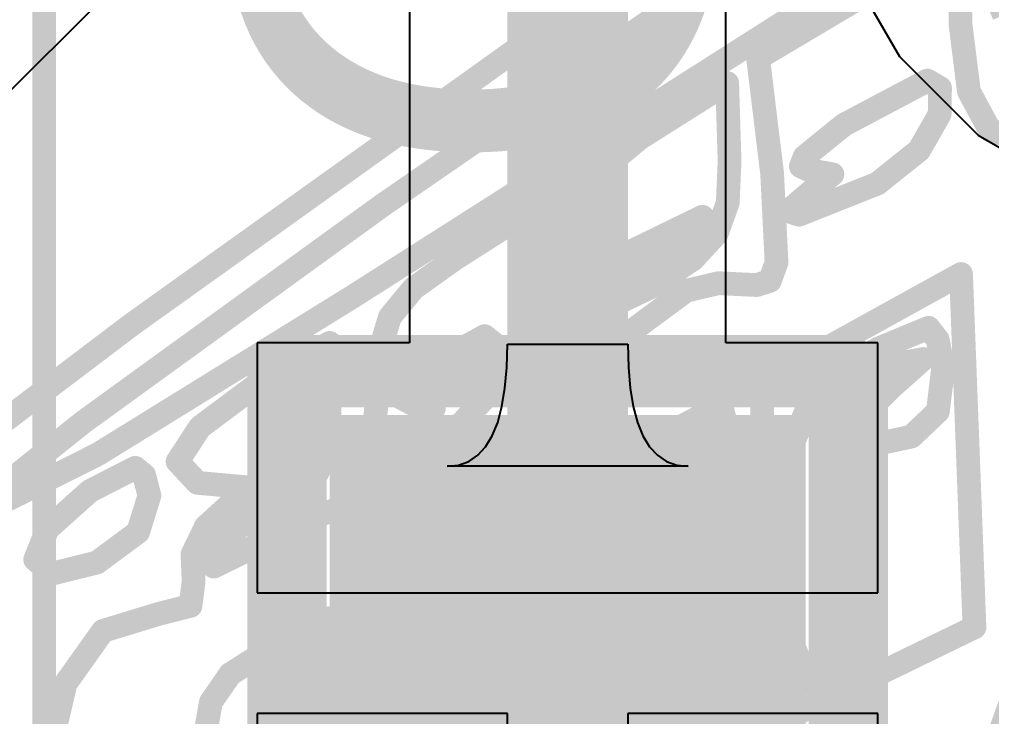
# Model space of a CAD drawing. Header units: inches. Extents: x 1.37 to 4.6, y 1.74 to 5.29.
# Drawn here: x 2.3202 to 2.4009, y 2.8765 to 2.9343 of the extents above; entities that cross this region are included whole.
import ezdxf

# ---------------------------------------------------------------- set-up
doc = ezdxf.new("R2010")
doc.units = ezdxf.units.IN
doc.header["$MEASUREMENT"] = 0
for name, color, linetype in [('BottomLayer', 5, 'Continuous'), ('BottomOverlay', 54, 'Continuous'), ('Mechanical13', 56, 'Continuous'), ('Mechanical15', 56, 'Continuous'), ('TopLayer', 1, 'Continuous'), ('TopOverlay', 2, 'Continuous'), ('TopPaste', 8, 'Continuous'), ('TopSolder', 216, 'Continuous')]:
    doc.layers.add(name, color=color, linetype=linetype)
doc.styles.add('Arial', font='', dxfattribs={"height": 0.2})
doc.styles.get('Arial').set_extended_font_data('Arial')

# ---------------------------------------------------------------- blocks, each defined once
blk = doc.blocks.new('SOP_16_16')
at = {"layer": 'Mechanical15', "const_width": 0.001969}
blk.add_lwpolyline([(0.15, 0.204724), (-0.15, 0.204724)], dxfattribs=at)
blk = doc.blocks.new('CAP_0603_165')
at = {"layer": 'TopLayer'}
for points in [[(-0.047276, 0.018748), (-0.01578, 0.018748), (-0.01578, -0.012748), (-0.047276, -0.012748)], [(0.011779, 0.018748), (0.043276, 0.018748), (0.043276, -0.012748), (0.011779, -0.012748)]]:
    blk.add_hatch(color=1, dxfattribs=at).paths.add_polyline_path(points)
at = {"layer": 'TopPaste'}
for points in [[(-0.047276, 0.018748), (-0.01578, 0.018748), (-0.01578, -0.012748), (-0.047276, -0.012748)], [(0.011779, 0.018748), (0.043276, 0.018748), (0.043276, -0.012748), (0.011779, -0.012748)]]:
    blk.add_hatch(color=8, dxfattribs=at).paths.add_polyline_path(points)
at = {"layer": 'TopSolder'}
for points in [[(-0.051276, 0.022748), (-0.01178, 0.022748), (-0.01178, -0.016748), (-0.051276, -0.016748)], [(0.007779, 0.022748), (0.047276, 0.022748), (0.047276, -0.016748), (0.007779, -0.016748)]]:
    blk.add_hatch(color=216, dxfattribs=at).paths.add_polyline_path(points)
at = {"layer": 'Mechanical13', "const_width": 0.003937}
for points in [[(-0.033496, -0.012748), (-0.033496, 0.018748)], [(0.029496, 0.018748), (-0.033496, 0.018748)], [(0.029496, -0.012748), (0.029496, 0.018748)], [(0.029496, -0.012748), (-0.033496, -0.012748)]]:
    blk.add_lwpolyline(points, dxfattribs=at)
at = {"layer": 'Mechanical13', "const_width": 0.001969}
for points in [[(-0.03448, 0.018748, 1), (-0.032512, 0.018748, 1)], [(-0.03448, 0.018748, 1), (-0.032512, 0.018748, 1)], [(0.028512, 0.018748, 1), (0.03048, 0.018748, 1)], [(0.028512, 0.018748, 1), (0.03048, 0.018748, 1)], [(-0.03448, -0.012748, 1), (-0.032512, -0.012748, 1)], [(-0.03448, -0.012748, 1), (-0.032512, -0.012748, 1)], [(0.028512, -0.012748, 1), (0.03048, -0.012748, 1)], [(0.028512, -0.012748, 1), (0.03048, -0.012748, 1)]]:
    blk.add_lwpolyline(points, format="xyb", close=True, dxfattribs=at)
at = {"layer": 'Mechanical15', "const_width": 0.001969}
for points in [[(-0.05515, -0.022591), (-0.05515, 0.028591)], [(0.05115, 0.028591), (-0.05515, 0.028591)], [(0.05115, -0.022591), (0.05115, 0.028591)], [(-0.002, -0.016685), (-0.002, 0.022685)], [(0.017685, 0.003), (-0.021685, 0.003)], [(0.05115, -0.022591), (-0.05515, -0.022591)]]:
    blk.add_lwpolyline(points, dxfattribs=at)
at = {"layer": 'Mechanical15', "const_width": 0.000984}
for points in [[(-0.055642, 0.028591, 1), (-0.054657, 0.028591, 1)], [(-0.055642, 0.028591, 1), (-0.054657, 0.028591, 1)], [(0.050658, 0.028591, 1), (0.051642, 0.028591, 1)], [(0.050658, 0.028591, 1), (0.051642, 0.028591, 1)], [(-0.002492, 0.022685, 1), (-0.001508, 0.022685, 1)], [(-0.022177, 0.003, 1), (-0.021193, 0.003, 1)], [(0.017193, 0.003, 1), (0.018177, 0.003, 1)], [(-0.002492, -0.016685, 1), (-0.001508, -0.016685, 1)], [(-0.055642, -0.022591, 1), (-0.054657, -0.022591, 1)], [(-0.055642, -0.022591, 1), (-0.054657, -0.022591, 1)], [(0.050658, -0.022591, 1), (0.051642, -0.022591, 1)], [(0.050658, -0.022591, 1), (0.051642, -0.022591, 1)]]:
    blk.add_lwpolyline(points, format="xyb", close=True, dxfattribs=at)
at = {"layer": 'TopOverlay', "const_width": 0.006}
for points in [[(-0.054925, -0.02), (-0.054925, 0.026)], [(-0.048, 0.026), (-0.054925, 0.026)], [(0.051, 0.026), (-0.048, 0.026)], [(0.051, -0.02), (0.051, 0.026)], [(0.051, -0.02), (-0.054925, -0.02)]]:
    blk.add_lwpolyline(points, dxfattribs=at)
at = {"layer": 'TopOverlay', "const_width": 0.003}
for points in [[(-0.056425, 0.026, 1), (-0.053425, 0.026, 1)], [(-0.056425, 0.026, 1), (-0.053425, 0.026, 1)], [(-0.0495, 0.026, 1), (-0.0465, 0.026, 1)], [(-0.0495, 0.026, 1), (-0.0465, 0.026, 1)], [(0.0495, 0.026, 1), (0.0525, 0.026, 1)], [(0.0495, 0.026, 1), (0.0525, 0.026, 1)], [(-0.056425, -0.02, 1), (-0.053425, -0.02, 1)], [(-0.056425, -0.02, 1), (-0.053425, -0.02, 1)], [(0.0495, -0.02, 1), (0.0525, -0.02, 1)], [(0.0495, -0.02, 1), (0.0525, -0.02, 1)]]:
    blk.add_lwpolyline(points, format="xyb", close=True, dxfattribs=at)

msp = doc.modelspace()

# ---------------------------------------------------------------- linework, layer by layer
at = {"layer": 'BottomLayer'}
for p, q in [((2.388644, 2.939246), (2.393252, 2.931265)), ((2.393252, 2.931265), (2.399769, 2.924748)), ((2.399769, 2.924748), (2.40775, 2.92014))]:
    msp.add_line(p, q, dxfattribs=at)
at = {"layer": 'BottomOverlay', "const_width": 0.001969}
for points in [[(2.350391, 2.918952), (2.43059, 2.974245)], [(2.347841, 2.91131), (2.404851, 2.947613)], [(2.398312, 2.933931), (2.398356, 2.941149)], [(2.32957, 2.909039), (2.373827, 2.940707)], [(2.401165, 2.936469), (2.401921, 2.934721)], [(2.381515, 2.931137), (2.389936, 2.936143)], [(2.398312, 2.933931), (2.399006, 2.928378)], [(2.381515, 2.931137), (2.382683, 2.921558)], [(2.371678, 2.924469), (2.378954, 2.929071)], [(2.378954, 2.929071), (2.379153, 2.922581)], [(2.388655, 2.925611), (2.395569, 2.929272)], [(2.395569, 2.929272), (2.396612, 2.928659)], [(2.396581, 2.926477), (2.396612, 2.928659)], [(2.399006, 2.928378), (2.400737, 2.925161)], [(2.394873, 2.923489), (2.396581, 2.926477)], [(2.385386, 2.922961), (2.388655, 2.925611)], [(2.400737, 2.925161), (2.402499, 2.924627)], [(2.366382, 2.92007), (2.371678, 2.924469)], [(2.391416, 2.920724), (2.394873, 2.923489)], [(2.379, 2.919126), (2.379153, 2.922581)], [(2.385066, 2.922151), (2.385386, 2.922961)], [(2.385066, 2.922151), (2.385745, 2.921843)], [(2.385745, 2.921843), (2.387684, 2.921497)], [(2.382683, 2.921558), (2.383048, 2.914175)], [(2.385745, 2.919923), (2.387684, 2.921497)], [(2.384915, 2.91814), (2.391416, 2.920724)], [(2.364402, 2.916013), (2.366382, 2.92007)], [(2.384019, 2.918429), (2.385745, 2.919923)], [(2.325597, 2.900976), (2.350391, 2.918952)], [(2.356357, 2.914478), (2.362863, 2.918619)], [(2.361902, 2.911494), (2.362863, 2.918619)], [(2.378084, 2.916572), (2.379, 2.919126)], [(2.371078, 2.915134), (2.376899, 2.917972)], [(2.376899, 2.917972), (2.377085, 2.917591)], [(2.384019, 2.918429), (2.384915, 2.91814)], [(2.376071, 2.916561), (2.377085, 2.917591)], [(2.371192, 2.913182), (2.376071, 2.916561)], [(2.376098, 2.914423), (2.378084, 2.916572)], [(2.364402, 2.916013), (2.364725, 2.913413)], [(2.367875, 2.912998), (2.371078, 2.915134)], [(2.352942, 2.912034), (2.356357, 2.914478)], [(2.372737, 2.912185), (2.376098, 2.914423)], [(2.382489, 2.912648), (2.383048, 2.914175)], [(2.364725, 2.913413), (2.36582, 2.912416)], [(2.364932, 2.908444), (2.371192, 2.913182)], [(2.36582, 2.912416), (2.367875, 2.912998)], [(2.39011, 2.908665), (2.398356, 2.913221)], [(2.398356, 2.913221), (2.398913, 2.89856)], [(2.364932, 2.908444), (2.372737, 2.912185)], [(2.375546, 2.911832), (2.378228, 2.912459)], [(2.378228, 2.912459), (2.3814, 2.912301)], [(2.3814, 2.912301), (2.382489, 2.912648)], [(2.32677, 2.898278), (2.347841, 2.91131)], [(2.350971, 2.909653), (2.352942, 2.912034)], [(2.361629, 2.906125), (2.361902, 2.911494)], [(2.369402, 2.90728), (2.375546, 2.911832)], [(2.350067, 2.906621), (2.350971, 2.909653)], [(2.315393, 2.898305), (2.32957, 2.909039)], [(2.353844, 2.905308), (2.358829, 2.908065)], [(2.358829, 2.908065), (2.35973, 2.907342)], [(2.381864, 2.904109), (2.39011, 2.908665)], [(2.391494, 2.907033), (2.395649, 2.908754)], [(2.395649, 2.908754), (2.396421, 2.907772)], [(2.339663, 2.903832), (2.345969, 2.907503)], [(2.345969, 2.901645), (2.345969, 2.907503)], [(2.359727, 2.905215), (2.35973, 2.907342)], [(2.365275, 2.904076), (2.369402, 2.90728)], [(2.396421, 2.907772), (2.396866, 2.905396)], [(2.349849, 2.902225), (2.350067, 2.906621)], [(2.386715, 2.904239), (2.391494, 2.907033)], [(2.361629, 2.906125), (2.362718, 2.903672)], [(2.391565, 2.905491), (2.39522, 2.906166)], [(2.392539, 2.903789), (2.39522, 2.906166)], [(2.351595, 2.903111), (2.353844, 2.905308)], [(2.358765, 2.902846), (2.359727, 2.905215)], [(2.386715, 2.904239), (2.391565, 2.905491)], [(2.396436, 2.901819), (2.396866, 2.905396)], [(2.362718, 2.903672), (2.365275, 2.904076)], [(2.381864, 2.889728), (2.381864, 2.904109)], [(2.33521, 2.900505), (2.339663, 2.903832)], [(2.390272, 2.901489), (2.392539, 2.903789)], [(2.351595, 2.903111), (2.352874, 2.902431)], [(2.352874, 2.902431), (2.354621, 2.902061)], [(2.356848, 2.900735), (2.358765, 2.902846)], [(2.38437, 2.899064), (2.385745, 2.90246)], [(2.385745, 2.90246), (2.387119, 2.899064)], [(2.345778, 2.898505), (2.345969, 2.901645)], [(2.349114, 2.895639), (2.349849, 2.902225)], [(2.35276, 2.90052), (2.354621, 2.902061)], [(2.370707, 2.89824), (2.378468, 2.902299)], [(2.378468, 2.902299), (2.379491, 2.89828)], [(2.394235, 2.899726), (2.396436, 2.901819)], [(2.318588, 2.895382), (2.325597, 2.900976)], [(2.389901, 2.899803), (2.390272, 2.901489)], [(2.333357, 2.897658), (2.33521, 2.900505)], [(2.351274, 2.899192), (2.35276, 2.90052)], [(2.354387, 2.89922), (2.356848, 2.900735)], [(2.351274, 2.899192), (2.35179, 2.89864)], [(2.35179, 2.89864), (2.354387, 2.89922)], [(2.389901, 2.899803), (2.391272, 2.899094)], [(2.391272, 2.899094), (2.394235, 2.899726)], [(2.344935, 2.896695), (2.345778, 2.898505)], [(2.370655, 2.895558), (2.37617, 2.898423)], [(2.37617, 2.898423), (2.377178, 2.897731)], [(2.383804, 2.890818), (2.38437, 2.899064)], [(2.387119, 2.899064), (2.387685, 2.890818)], [(2.398913, 2.89856), (2.39947, 2.883899)], [(2.316645, 2.893178), (2.32677, 2.898278)], [(2.333357, 2.897658), (2.335002, 2.895889)], [(2.36714, 2.895772), (2.370707, 2.89824)], [(2.377178, 2.897731), (2.377207, 2.895626)], [(2.379491, 2.89828), (2.379904, 2.888393)], [(2.326081, 2.895209), (2.329839, 2.897136)], [(2.329839, 2.897136), (2.330586, 2.896525)], [(2.330586, 2.896525), (2.331021, 2.894829)], [(2.343033, 2.895816), (2.344935, 2.896695)], [(2.32257, 2.892065), (2.326081, 2.895209)], [(2.335002, 2.895889), (2.339663, 2.895469)], [(2.339663, 2.895469), (2.343033, 2.895816)], [(2.347995, 2.894197), (2.349114, 2.895639)], [(2.36526, 2.893067), (2.36714, 2.895772)], [(2.368474, 2.893605), (2.370655, 2.895558)], [(2.376551, 2.893892), (2.377207, 2.895626)], [(2.330089, 2.891811), (2.331021, 2.894829)], [(2.337608, 2.894), (2.339936, 2.894699)], [(2.339936, 2.894699), (2.340189, 2.893862)], [(2.335698, 2.89225), (2.337608, 2.894)], [(2.338093, 2.89185), (2.340189, 2.893862)], [(2.343013, 2.892577), (2.3462, 2.89357)], [(2.3462, 2.89357), (2.347995, 2.894197)], [(2.367159, 2.891079), (2.368474, 2.893605)], [(2.370853, 2.892995), (2.373703, 2.8941)], [(2.373703, 2.8941), (2.375583, 2.893864)], [(2.375583, 2.893864), (2.376551, 2.893892)], [(2.35761, 2.890818), (2.359645, 2.892845)], [(2.359645, 2.892845), (2.361171, 2.891666)], [(2.364526, 2.888659), (2.36526, 2.893067)], [(2.369011, 2.891496), (2.370853, 2.892995)], [(2.321543, 2.88953), (2.32257, 2.892065)], [(2.334595, 2.889968), (2.335698, 2.89225)], [(2.340476, 2.890952), (2.343013, 2.892577)], [(2.326655, 2.889272), (2.330089, 2.891811)], [(2.336033, 2.88982), (2.338093, 2.89185)], [(2.361171, 2.891666), (2.362129, 2.887407)], [(2.369011, 2.891496), (2.369844, 2.890877)], [(2.336365, 2.88894), (2.340476, 2.890952)], [(2.357011, 2.888655), (2.35761, 2.890818)], [(2.366342, 2.881815), (2.367159, 2.891079)], [(2.369844, 2.890877), (2.370899, 2.890085)], [(2.374673, 2.888539), (2.376043, 2.890818)], [(2.376043, 2.890818), (2.377413, 2.888539)], [(2.383804, 2.890818), (2.38437, 2.882572)], [(2.387119, 2.882572), (2.387685, 2.890818)], [(2.321543, 2.88953), (2.322928, 2.888351)], [(2.334595, 2.889968), (2.334686, 2.887671)], [(2.336033, 2.88982), (2.336365, 2.88894)], [(2.370899, 2.890085), (2.371569, 2.888035)], [(2.381864, 2.875347), (2.381864, 2.889728)], [(2.322928, 2.888351), (2.326655, 2.889272)], [(2.351305, 2.887233), (2.355715, 2.888003)], [(2.355715, 2.888003), (2.357011, 2.888655)], [(2.364402, 2.881082), (2.364526, 2.888659)], [(2.371569, 2.888035), (2.371843, 2.881777)], [(2.374103, 2.883057), (2.374673, 2.888539)], [(2.377413, 2.888539), (2.377983, 2.883057)], [(2.379885, 2.874326), (2.379904, 2.888393)], [(2.334429, 2.885683), (2.334686, 2.887671)], [(2.350225, 2.886346), (2.351305, 2.887233)], [(2.362129, 2.887407), (2.362461, 2.880197)], [(2.349469, 2.883943), (2.350225, 2.886346)], [(2.331735, 2.884997), (2.334429, 2.885683)], [(2.327171, 2.883605), (2.331735, 2.884997)], [(2.340633, 2.881856), (2.345969, 2.884662)], [(2.345969, 2.884662), (2.346535, 2.872566)], [(2.351389, 2.881829), (2.35276, 2.884997)], [(2.35276, 2.884997), (2.35413, 2.882182)], [(2.348879, 2.874326), (2.349469, 2.883943)], [(2.390667, 2.879623), (2.39947, 2.883899)], [(2.32406, 2.879231), (2.327171, 2.883605)], [(2.374103, 2.883057), (2.374673, 2.877576)], [(2.377413, 2.877576), (2.377983, 2.883057)], [(2.38437, 2.882572), (2.385745, 2.879177)], [(2.385745, 2.879177), (2.387119, 2.882572)], [(2.337728, 2.880019), (2.340633, 2.881856)], [(2.35082, 2.874211), (2.351389, 2.881829)], [(2.35413, 2.882182), (2.3547, 2.875411)], [(2.366342, 2.881815), (2.3669, 2.873746)], [(2.370848, 2.875321), (2.371843, 2.881777)], [(2.364402, 2.867824), (2.364402, 2.881082)], [(2.336124, 2.877694), (2.337728, 2.880019)], [(2.362332, 2.873127), (2.362461, 2.880197)], [(2.322281, 2.871581), (2.32406, 2.879231)], [(2.381864, 2.875347), (2.390667, 2.879623)], [(2.33544, 2.873855), (2.336124, 2.877694)], [(2.374673, 2.877576), (2.376043, 2.875296)], [(2.376043, 2.875296), (2.377413, 2.877576)], [(2.401315, 2.874434), (2.402404, 2.877451)]]:
    msp.add_lwpolyline(points, dxfattribs=at)
at = {"layer": 'BottomOverlay', "const_width": 0.000984}
for points in [[(2.39782, 2.933931, 1), (2.398804, 2.933931, 1)], [(2.39782, 2.933931, 1), (2.398804, 2.933931, 1)], [(2.381023, 2.931137, 1), (2.382007, 2.931137, 1)], [(2.381023, 2.931137, 1), (2.382007, 2.931137, 1)], [(2.378461, 2.929071, 1), (2.379446, 2.929071, 1)], [(2.378461, 2.929071, 1), (2.379446, 2.929071, 1)], [(2.395077, 2.929272, 1), (2.396061, 2.929272, 1)], [(2.395077, 2.929272, 1), (2.396061, 2.929272, 1)], [(2.39612, 2.928659, 1), (2.397104, 2.928659, 1)], [(2.39612, 2.928659, 1), (2.397104, 2.928659, 1)], [(2.398514, 2.928378, 1), (2.399498, 2.928378, 1)], [(2.398514, 2.928378, 1), (2.399498, 2.928378, 1)], [(2.396089, 2.926477, 1), (2.397073, 2.926477, 1)], [(2.396089, 2.926477, 1), (2.397073, 2.926477, 1)], [(2.388163, 2.925611, 1), (2.389147, 2.925611, 1)], [(2.388163, 2.925611, 1), (2.389147, 2.925611, 1)], [(2.400245, 2.925161, 1), (2.401229, 2.925161, 1)], [(2.400245, 2.925161, 1), (2.401229, 2.925161, 1)], [(2.371185, 2.924469, 1), (2.37217, 2.924469, 1)], [(2.371185, 2.924469, 1), (2.37217, 2.924469, 1)], [(2.394381, 2.923489, 1), (2.395365, 2.923489, 1)], [(2.394381, 2.923489, 1), (2.395365, 2.923489, 1)], [(2.378661, 2.922581, 1), (2.379646, 2.922581, 1)], [(2.378661, 2.922581, 1), (2.379646, 2.922581, 1)], [(2.384894, 2.922961, 1), (2.385878, 2.922961, 1)], [(2.384894, 2.922961, 1), (2.385878, 2.922961, 1)], [(2.384574, 2.922151, 1), (2.385558, 2.922151, 1)], [(2.384574, 2.922151, 1), (2.385558, 2.922151, 1)], [(2.385252, 2.921843, 1), (2.386237, 2.921843, 1)], [(2.385252, 2.921843, 1), (2.386237, 2.921843, 1)], [(2.382191, 2.921558, 1), (2.383175, 2.921558, 1)], [(2.382191, 2.921558, 1), (2.383175, 2.921558, 1)], [(2.387192, 2.921497, 1), (2.388176, 2.921497, 1)], [(2.387192, 2.921497, 1), (2.388176, 2.921497, 1)], [(2.390924, 2.920724, 1), (2.391908, 2.920724, 1)], [(2.390924, 2.920724, 1), (2.391908, 2.920724, 1)], [(2.36589, 2.92007, 1), (2.366874, 2.92007, 1)], [(2.36589, 2.92007, 1), (2.366874, 2.92007, 1)], [(2.385252, 2.919923, 1), (2.386237, 2.919923, 1)], [(2.385252, 2.919923, 1), (2.386237, 2.919923, 1)], [(2.349899, 2.918952, 1), (2.350883, 2.918952, 1)], [(2.349899, 2.918952, 1), (2.350883, 2.918952, 1)], [(2.362371, 2.918619, 1), (2.363355, 2.918619, 1)], [(2.362371, 2.918619, 1), (2.363355, 2.918619, 1)], [(2.378508, 2.919126, 1), (2.379492, 2.919126, 1)], [(2.378508, 2.919126, 1), (2.379492, 2.919126, 1)], [(2.376407, 2.917972, 1), (2.377391, 2.917972, 1)], [(2.376407, 2.917972, 1), (2.377391, 2.917972, 1)], [(2.383527, 2.918429, 1), (2.384512, 2.918429, 1)], [(2.383527, 2.918429, 1), (2.384512, 2.918429, 1)], [(2.384422, 2.91814, 1), (2.385407, 2.91814, 1)], [(2.384422, 2.91814, 1), (2.385407, 2.91814, 1)], [(2.376593, 2.917591, 1), (2.377577, 2.917591, 1)], [(2.376593, 2.917591, 1), (2.377577, 2.917591, 1)], [(2.375579, 2.916561, 1), (2.376563, 2.916561, 1)], [(2.375579, 2.916561, 1), (2.376563, 2.916561, 1)], [(2.377591, 2.916572, 1), (2.378576, 2.916572, 1)], [(2.377591, 2.916572, 1), (2.378576, 2.916572, 1)], [(2.363909, 2.916013, 1), (2.364894, 2.916013, 1)], [(2.363909, 2.916013, 1), (2.364894, 2.916013, 1)], [(2.370586, 2.915134, 1), (2.37157, 2.915134, 1)], [(2.370586, 2.915134, 1), (2.37157, 2.915134, 1)], [(2.355865, 2.914478, 1), (2.356849, 2.914478, 1)], [(2.355865, 2.914478, 1), (2.356849, 2.914478, 1)], [(2.375606, 2.914423, 1), (2.37659, 2.914423, 1)], [(2.375606, 2.914423, 1), (2.37659, 2.914423, 1)], [(2.382556, 2.914175, 1), (2.38354, 2.914175, 1)], [(2.382556, 2.914175, 1), (2.38354, 2.914175, 1)], [(2.364233, 2.913413, 1), (2.365217, 2.913413, 1)], [(2.364233, 2.913413, 1), (2.365217, 2.913413, 1)], [(2.367383, 2.912998, 1), (2.368368, 2.912998, 1)], [(2.367383, 2.912998, 1), (2.368368, 2.912998, 1)], [(2.3707, 2.913182, 1), (2.371685, 2.913182, 1)], [(2.3707, 2.913182, 1), (2.371685, 2.913182, 1)], [(2.397864, 2.913221, 1), (2.398849, 2.913221, 1)], [(2.397864, 2.913221, 1), (2.398849, 2.913221, 1)], [(2.365328, 2.912416, 1), (2.366312, 2.912416, 1)], [(2.365328, 2.912416, 1), (2.366312, 2.912416, 1)], [(2.372245, 2.912185, 1), (2.373229, 2.912185, 1)], [(2.372245, 2.912185, 1), (2.373229, 2.912185, 1)], [(2.377736, 2.912459, 1), (2.37872, 2.912459, 1)], [(2.377736, 2.912459, 1), (2.37872, 2.912459, 1)], [(2.380908, 2.912301, 1), (2.381892, 2.912301, 1)], [(2.380908, 2.912301, 1), (2.381892, 2.912301, 1)], [(2.381997, 2.912648, 1), (2.382981, 2.912648, 1)], [(2.381997, 2.912648, 1), (2.382981, 2.912648, 1)], [(2.347349, 2.91131, 1), (2.348333, 2.91131, 1)], [(2.347349, 2.91131, 1), (2.348333, 2.91131, 1)], [(2.35245, 2.912034, 1), (2.353434, 2.912034, 1)], [(2.35245, 2.912034, 1), (2.353434, 2.912034, 1)], [(2.36141, 2.911494, 1), (2.362395, 2.911494, 1)], [(2.36141, 2.911494, 1), (2.362395, 2.911494, 1)], [(2.375054, 2.911832, 1), (2.376038, 2.911832, 1)], [(2.375054, 2.911832, 1), (2.376038, 2.911832, 1)], [(2.350479, 2.909653, 1), (2.351463, 2.909653, 1)], [(2.350479, 2.909653, 1), (2.351463, 2.909653, 1)], [(2.329078, 2.909039, 1), (2.330062, 2.909039, 1)], [(2.329078, 2.909039, 1), (2.330062, 2.909039, 1)], [(2.358337, 2.908065, 1), (2.359321, 2.908065, 1)], [(2.358337, 2.908065, 1), (2.359321, 2.908065, 1)], [(2.36444, 2.908444, 1), (2.365424, 2.908444, 1)], [(2.36444, 2.908444, 1), (2.365424, 2.908444, 1)], [(2.389618, 2.908665, 1), (2.390602, 2.908665, 1)], [(2.389618, 2.908665, 1), (2.390602, 2.908665, 1)], [(2.395157, 2.908754, 1), (2.396141, 2.908754, 1)], [(2.395157, 2.908754, 1), (2.396141, 2.908754, 1)], [(2.345477, 2.907503, 1), (2.346461, 2.907503, 1)], [(2.345477, 2.907503, 1), (2.346461, 2.907503, 1)], [(2.359238, 2.907342, 1), (2.360222, 2.907342, 1)], [(2.359238, 2.907342, 1), (2.360222, 2.907342, 1)], [(2.36891, 2.90728, 1), (2.369894, 2.90728, 1)], [(2.36891, 2.90728, 1), (2.369894, 2.90728, 1)], [(2.395929, 2.907772, 1), (2.396913, 2.907772, 1)], [(2.395929, 2.907772, 1), (2.396913, 2.907772, 1)], [(2.349575, 2.906621, 1), (2.350559, 2.906621, 1)], [(2.349575, 2.906621, 1), (2.350559, 2.906621, 1)], [(2.391001, 2.907033, 1), (2.391986, 2.907033, 1)], [(2.391001, 2.907033, 1), (2.391986, 2.907033, 1)], [(2.361137, 2.906125, 1), (2.362121, 2.906125, 1)], [(2.361137, 2.906125, 1), (2.362121, 2.906125, 1)], [(2.394728, 2.906166, 1), (2.395713, 2.906166, 1)], [(2.394728, 2.906166, 1), (2.395713, 2.906166, 1)], [(2.353352, 2.905308, 1), (2.354337, 2.905308, 1)], [(2.353352, 2.905308, 1), (2.354337, 2.905308, 1)], [(2.359235, 2.905215, 1), (2.360219, 2.905215, 1)], [(2.359235, 2.905215, 1), (2.360219, 2.905215, 1)], [(2.391073, 2.905491, 1), (2.392057, 2.905491, 1)], [(2.391073, 2.905491, 1), (2.392057, 2.905491, 1)], [(2.396374, 2.905396, 1), (2.397358, 2.905396, 1)], [(2.396374, 2.905396, 1), (2.397358, 2.905396, 1)], [(2.364783, 2.904076, 1), (2.365767, 2.904076, 1)], [(2.364783, 2.904076, 1), (2.365767, 2.904076, 1)], [(2.381372, 2.904109, 1), (2.382356, 2.904109, 1)], [(2.381372, 2.904109, 1), (2.382356, 2.904109, 1)], [(2.386223, 2.904239, 1), (2.387207, 2.904239, 1)], [(2.386223, 2.904239, 1), (2.387207, 2.904239, 1)], [(2.339171, 2.903832, 1), (2.340155, 2.903832, 1)], [(2.339171, 2.903832, 1), (2.340155, 2.903832, 1)], [(2.362226, 2.903672, 1), (2.36321, 2.903672, 1)], [(2.362226, 2.903672, 1), (2.36321, 2.903672, 1)], [(2.392047, 2.903789, 1), (2.393032, 2.903789, 1)], [(2.392047, 2.903789, 1), (2.393032, 2.903789, 1)], [(2.351103, 2.903111, 1), (2.352087, 2.903111, 1)], [(2.351103, 2.903111, 1), (2.352087, 2.903111, 1)], [(2.352382, 2.902431, 1), (2.353366, 2.902431, 1)], [(2.352382, 2.902431, 1), (2.353366, 2.902431, 1)], [(2.358273, 2.902846, 1), (2.359257, 2.902846, 1)], [(2.358273, 2.902846, 1), (2.359257, 2.902846, 1)], [(2.385252, 2.90246, 1), (2.386237, 2.90246, 1)], [(2.385252, 2.90246, 1), (2.386237, 2.90246, 1)], [(2.345477, 2.901645, 1), (2.346461, 2.901645, 1)], [(2.345477, 2.901645, 1), (2.346461, 2.901645, 1)], [(2.349357, 2.902225, 1), (2.350341, 2.902225, 1)], [(2.349357, 2.902225, 1), (2.350341, 2.902225, 1)], [(2.354129, 2.902061, 1), (2.355114, 2.902061, 1)], [(2.354129, 2.902061, 1), (2.355114, 2.902061, 1)], [(2.377976, 2.902299, 1), (2.378961, 2.902299, 1)], [(2.377976, 2.902299, 1), (2.378961, 2.902299, 1)], [(2.395944, 2.901819, 1), (2.396928, 2.901819, 1)], [(2.395944, 2.901819, 1), (2.396928, 2.901819, 1)], [(2.325105, 2.900976, 1), (2.32609, 2.900976, 1)], [(2.325105, 2.900976, 1), (2.32609, 2.900976, 1)], [(2.38978, 2.901489, 1), (2.390764, 2.901489, 1)], [(2.38978, 2.901489, 1), (2.390764, 2.901489, 1)], [(2.334718, 2.900505, 1), (2.335702, 2.900505, 1)], [(2.334718, 2.900505, 1), (2.335702, 2.900505, 1)], [(2.352268, 2.90052, 1), (2.353252, 2.90052, 1)], [(2.352268, 2.90052, 1), (2.353252, 2.90052, 1)], [(2.356356, 2.900735, 1), (2.357341, 2.900735, 1)], [(2.356356, 2.900735, 1), (2.357341, 2.900735, 1)], [(2.350782, 2.899192, 1), (2.351766, 2.899192, 1)], [(2.350782, 2.899192, 1), (2.351766, 2.899192, 1)], [(2.353895, 2.89922, 1), (2.354879, 2.89922, 1)], [(2.353895, 2.89922, 1), (2.354879, 2.89922, 1)], [(2.389409, 2.899803, 1), (2.390393, 2.899803, 1)], [(2.389409, 2.899803, 1), (2.390393, 2.899803, 1)], [(2.393743, 2.899726, 1), (2.394727, 2.899726, 1)], [(2.393743, 2.899726, 1), (2.394727, 2.899726, 1)], [(2.345286, 2.898505, 1), (2.346271, 2.898505, 1)], [(2.345286, 2.898505, 1), (2.346271, 2.898505, 1)], [(2.351298, 2.89864, 1), (2.352282, 2.89864, 1)], [(2.351298, 2.89864, 1), (2.352282, 2.89864, 1)], [(2.375678, 2.898423, 1), (2.376662, 2.898423, 1)], [(2.375678, 2.898423, 1), (2.376662, 2.898423, 1)], [(2.383878, 2.899064, 1), (2.384862, 2.899064, 1)], [(2.383878, 2.899064, 1), (2.384862, 2.899064, 1)], [(2.386627, 2.899064, 1), (2.387611, 2.899064, 1)], [(2.386627, 2.899064, 1), (2.387611, 2.899064, 1)], [(2.39078, 2.899094, 1), (2.391764, 2.899094, 1)], [(2.39078, 2.899094, 1), (2.391764, 2.899094, 1)], [(2.398421, 2.89856, 1), (2.399405, 2.89856, 1)], [(2.398421, 2.89856, 1), (2.399405, 2.89856, 1)], [(2.326277, 2.898278, 1), (2.327262, 2.898278, 1)], [(2.326277, 2.898278, 1), (2.327262, 2.898278, 1)], [(2.332865, 2.897658, 1), (2.333849, 2.897658, 1)], [(2.332865, 2.897658, 1), (2.333849, 2.897658, 1)], [(2.370215, 2.89824, 1), (2.371199, 2.89824, 1)], [(2.370215, 2.89824, 1), (2.371199, 2.89824, 1)], [(2.376685, 2.897731, 1), (2.37767, 2.897731, 1)], [(2.376685, 2.897731, 1), (2.37767, 2.897731, 1)], [(2.378998, 2.89828, 1), (2.379983, 2.89828, 1)], [(2.378998, 2.89828, 1), (2.379983, 2.89828, 1)], [(2.329347, 2.897136, 1), (2.330332, 2.897136, 1)], [(2.329347, 2.897136, 1), (2.330332, 2.897136, 1)], [(2.330094, 2.896525, 1), (2.331078, 2.896525, 1)], [(2.330094, 2.896525, 1), (2.331078, 2.896525, 1)], [(2.344443, 2.896695, 1), (2.345427, 2.896695, 1)], [(2.344443, 2.896695, 1), (2.345427, 2.896695, 1)], [(2.325589, 2.895209, 1), (2.326573, 2.895209, 1)], [(2.325589, 2.895209, 1), (2.326573, 2.895209, 1)], [(2.334509, 2.895889, 1), (2.335494, 2.895889, 1)], [(2.334509, 2.895889, 1), (2.335494, 2.895889, 1)], [(2.339171, 2.895469, 1), (2.340155, 2.895469, 1)], [(2.339171, 2.895469, 1), (2.340155, 2.895469, 1)], [(2.342541, 2.895816, 1), (2.343525, 2.895816, 1)], [(2.342541, 2.895816, 1), (2.343525, 2.895816, 1)], [(2.348622, 2.895639, 1), (2.349606, 2.895639, 1)], [(2.348622, 2.895639, 1), (2.349606, 2.895639, 1)], [(2.366648, 2.895772, 1), (2.367633, 2.895772, 1)], [(2.366648, 2.895772, 1), (2.367633, 2.895772, 1)], [(2.370163, 2.895558, 1), (2.371147, 2.895558, 1)], [(2.370163, 2.895558, 1), (2.371147, 2.895558, 1)], [(2.376715, 2.895626, 1), (2.377699, 2.895626, 1)], [(2.376715, 2.895626, 1), (2.377699, 2.895626, 1)], [(2.330529, 2.894829, 1), (2.331513, 2.894829, 1)], [(2.330529, 2.894829, 1), (2.331513, 2.894829, 1)], [(2.339444, 2.894699, 1), (2.340429, 2.894699, 1)], [(2.339444, 2.894699, 1), (2.340429, 2.894699, 1)], [(2.337116, 2.894, 1), (2.3381, 2.894, 1)], [(2.337116, 2.894, 1), (2.3381, 2.894, 1)], [(2.339696, 2.893862, 1), (2.340681, 2.893862, 1)], [(2.339696, 2.893862, 1), (2.340681, 2.893862, 1)], [(2.345708, 2.89357, 1), (2.346692, 2.89357, 1)], [(2.345708, 2.89357, 1), (2.346692, 2.89357, 1)], [(2.347503, 2.894197, 1), (2.348488, 2.894197, 1)], [(2.347503, 2.894197, 1), (2.348488, 2.894197, 1)], [(2.367982, 2.893605, 1), (2.368966, 2.893605, 1)], [(2.367982, 2.893605, 1), (2.368966, 2.893605, 1)], [(2.373211, 2.8941, 1), (2.374195, 2.8941, 1)], [(2.373211, 2.8941, 1), (2.374195, 2.8941, 1)], [(2.375091, 2.893864, 1), (2.376075, 2.893864, 1)], [(2.375091, 2.893864, 1), (2.376075, 2.893864, 1)], [(2.376059, 2.893892, 1), (2.377043, 2.893892, 1)], [(2.376059, 2.893892, 1), (2.377043, 2.893892, 1)], [(2.359153, 2.892845, 1), (2.360137, 2.892845, 1)], [(2.359153, 2.892845, 1), (2.360137, 2.892845, 1)], [(2.364768, 2.893067, 1), (2.365752, 2.893067, 1)], [(2.364768, 2.893067, 1), (2.365752, 2.893067, 1)], [(2.370361, 2.892995, 1), (2.371345, 2.892995, 1)], [(2.370361, 2.892995, 1), (2.371345, 2.892995, 1)], [(2.322077, 2.892065, 1), (2.323062, 2.892065, 1)], [(2.322077, 2.892065, 1), (2.323062, 2.892065, 1)], [(2.335206, 2.89225, 1), (2.33619, 2.89225, 1)], [(2.335206, 2.89225, 1), (2.33619, 2.89225, 1)], [(2.342521, 2.892577, 1), (2.343505, 2.892577, 1)], [(2.342521, 2.892577, 1), (2.343505, 2.892577, 1)], [(2.329597, 2.891811, 1), (2.330581, 2.891811, 1)], [(2.329597, 2.891811, 1), (2.330581, 2.891811, 1)], [(2.337601, 2.89185, 1), (2.338585, 2.89185, 1)], [(2.337601, 2.89185, 1), (2.338585, 2.89185, 1)], [(2.360679, 2.891666, 1), (2.361663, 2.891666, 1)], [(2.360679, 2.891666, 1), (2.361663, 2.891666, 1)], [(2.368519, 2.891496, 1), (2.369503, 2.891496, 1)], [(2.368519, 2.891496, 1), (2.369503, 2.891496, 1)], [(2.339984, 2.890952, 1), (2.340968, 2.890952, 1)], [(2.339984, 2.890952, 1), (2.340968, 2.890952, 1)], [(2.357118, 2.890818, 1), (2.358103, 2.890818, 1)], [(2.357118, 2.890818, 1), (2.358103, 2.890818, 1)], [(2.366667, 2.891079, 1), (2.367651, 2.891079, 1)], [(2.366667, 2.891079, 1), (2.367651, 2.891079, 1)], [(2.369352, 2.890877, 1), (2.370336, 2.890877, 1)], [(2.369352, 2.890877, 1), (2.370336, 2.890877, 1)], [(2.375551, 2.890818, 1), (2.376535, 2.890818, 1)], [(2.375551, 2.890818, 1), (2.376535, 2.890818, 1)], [(2.383312, 2.890818, 1), (2.384296, 2.890818, 1)], [(2.383312, 2.890818, 1), (2.384296, 2.890818, 1)], [(2.387193, 2.890818, 1), (2.388177, 2.890818, 1)], [(2.387193, 2.890818, 1), (2.388177, 2.890818, 1)], [(2.321051, 2.88953, 1), (2.322035, 2.88953, 1)], [(2.321051, 2.88953, 1), (2.322035, 2.88953, 1)], [(2.334103, 2.889968, 1), (2.335087, 2.889968, 1)], [(2.334103, 2.889968, 1), (2.335087, 2.889968, 1)], [(2.335541, 2.88982, 1), (2.336525, 2.88982, 1)], [(2.335541, 2.88982, 1), (2.336525, 2.88982, 1)], [(2.370407, 2.890085, 1), (2.371391, 2.890085, 1)], [(2.370407, 2.890085, 1), (2.371391, 2.890085, 1)], [(2.381372, 2.889728, 1), (2.382356, 2.889728, 1)], [(2.381372, 2.889728, 1), (2.382356, 2.889728, 1)], [(2.326163, 2.889272, 1), (2.327147, 2.889272, 1)], [(2.326163, 2.889272, 1), (2.327147, 2.889272, 1)], [(2.335872, 2.88894, 1), (2.336857, 2.88894, 1)], [(2.335872, 2.88894, 1), (2.336857, 2.88894, 1)], [(2.322436, 2.888351, 1), (2.323421, 2.888351, 1)], [(2.322436, 2.888351, 1), (2.323421, 2.888351, 1)], [(2.355223, 2.888003, 1), (2.356207, 2.888003, 1)], [(2.355223, 2.888003, 1), (2.356207, 2.888003, 1)], [(2.356519, 2.888655, 1), (2.357503, 2.888655, 1)], [(2.356519, 2.888655, 1), (2.357503, 2.888655, 1)], [(2.364034, 2.888659, 1), (2.365018, 2.888659, 1)], [(2.364034, 2.888659, 1), (2.365018, 2.888659, 1)], [(2.371077, 2.888035, 1), (2.372061, 2.888035, 1)], [(2.371077, 2.888035, 1), (2.372061, 2.888035, 1)], [(2.374181, 2.888539, 1), (2.375165, 2.888539, 1)], [(2.374181, 2.888539, 1), (2.375165, 2.888539, 1)], [(2.376921, 2.888539, 1), (2.377906, 2.888539, 1)], [(2.376921, 2.888539, 1), (2.377906, 2.888539, 1)], [(2.379412, 2.888393, 1), (2.380396, 2.888393, 1)], [(2.379412, 2.888393, 1), (2.380396, 2.888393, 1)], [(2.334194, 2.887671, 1), (2.335178, 2.887671, 1)], [(2.334194, 2.887671, 1), (2.335178, 2.887671, 1)], [(2.350812, 2.887233, 1), (2.351797, 2.887233, 1)], [(2.350812, 2.887233, 1), (2.351797, 2.887233, 1)], [(2.361637, 2.887407, 1), (2.362621, 2.887407, 1)], [(2.361637, 2.887407, 1), (2.362621, 2.887407, 1)], [(2.349733, 2.886346, 1), (2.350717, 2.886346, 1)], [(2.349733, 2.886346, 1), (2.350717, 2.886346, 1)], [(2.333936, 2.885683, 1), (2.334921, 2.885683, 1)], [(2.333936, 2.885683, 1), (2.334921, 2.885683, 1)], [(2.331243, 2.884997, 1), (2.332227, 2.884997, 1)], [(2.331243, 2.884997, 1), (2.332227, 2.884997, 1)], [(2.345477, 2.884662, 1), (2.346461, 2.884662, 1)], [(2.345477, 2.884662, 1), (2.346461, 2.884662, 1)], [(2.352268, 2.884997, 1), (2.353252, 2.884997, 1)], [(2.352268, 2.884997, 1), (2.353252, 2.884997, 1)], [(2.348977, 2.883943, 1), (2.349961, 2.883943, 1)], [(2.348977, 2.883943, 1), (2.349961, 2.883943, 1)], [(2.398978, 2.883899, 1), (2.399962, 2.883899, 1)], [(2.398978, 2.883899, 1), (2.399962, 2.883899, 1)], [(2.326679, 2.883605, 1), (2.327663, 2.883605, 1)], [(2.326679, 2.883605, 1), (2.327663, 2.883605, 1)], [(2.373611, 2.883057, 1), (2.374595, 2.883057, 1)], [(2.373611, 2.883057, 1), (2.374595, 2.883057, 1)], [(2.377491, 2.883057, 1), (2.378475, 2.883057, 1)], [(2.377491, 2.883057, 1), (2.378475, 2.883057, 1)], [(2.383878, 2.882572, 1), (2.384862, 2.882572, 1)], [(2.383878, 2.882572, 1), (2.384862, 2.882572, 1)], [(2.386627, 2.882572, 1), (2.387611, 2.882572, 1)], [(2.386627, 2.882572, 1), (2.387611, 2.882572, 1)], [(2.340141, 2.881856, 1), (2.341125, 2.881856, 1)], [(2.340141, 2.881856, 1), (2.341125, 2.881856, 1)], [(2.350897, 2.881829, 1), (2.351882, 2.881829, 1)], [(2.350897, 2.881829, 1), (2.351882, 2.881829, 1)], [(2.353638, 2.882182, 1), (2.354622, 2.882182, 1)], [(2.353638, 2.882182, 1), (2.354622, 2.882182, 1)], [(2.36585, 2.881815, 1), (2.366834, 2.881815, 1)], [(2.36585, 2.881815, 1), (2.366834, 2.881815, 1)], [(2.371351, 2.881777, 1), (2.372335, 2.881777, 1)], [(2.371351, 2.881777, 1), (2.372335, 2.881777, 1)], [(2.363909, 2.881082, 1), (2.364894, 2.881082, 1)], [(2.363909, 2.881082, 1), (2.364894, 2.881082, 1)], [(2.337235, 2.880019, 1), (2.33822, 2.880019, 1)], [(2.337235, 2.880019, 1), (2.33822, 2.880019, 1)], [(2.361969, 2.880197, 1), (2.362953, 2.880197, 1)], [(2.361969, 2.880197, 1), (2.362953, 2.880197, 1)], [(2.323568, 2.879231, 1), (2.324552, 2.879231, 1)], [(2.323568, 2.879231, 1), (2.324552, 2.879231, 1)], [(2.385252, 2.879177, 1), (2.386237, 2.879177, 1)], [(2.385252, 2.879177, 1), (2.386237, 2.879177, 1)], [(2.390175, 2.879623, 1), (2.391159, 2.879623, 1)], [(2.390175, 2.879623, 1), (2.391159, 2.879623, 1)], [(2.335631, 2.877694, 1), (2.336616, 2.877694, 1)], [(2.335631, 2.877694, 1), (2.336616, 2.877694, 1)], [(2.374181, 2.877576, 1), (2.375165, 2.877576, 1)], [(2.374181, 2.877576, 1), (2.375165, 2.877576, 1)], [(2.376921, 2.877576, 1), (2.377906, 2.877576, 1)], [(2.376921, 2.877576, 1), (2.377906, 2.877576, 1)]]:
    msp.add_lwpolyline(points, format="xyb", close=True, dxfattribs=at)
at = {"layer": 'TopLayer'}
for p, q in [((2.352589, 2.953231), (2.352589, 2.907507)), ((2.258828, 2.867781), (2.337212, 2.946165)), ((2.378841, 2.907507), (2.378841, 2.946858)), ((2.388644, 2.939246), (2.393252, 2.931265)), ((2.393252, 2.931265), (2.399769, 2.924748)), ((2.399769, 2.924748), (2.40775, 2.92014)), ((2.352589, 2.907507), (2.339967, 2.907507)), ((2.339967, 2.907507), (2.339967, 2.886759)), ((2.391463, 2.907507), (2.378841, 2.907507)), ((2.391463, 2.886759), (2.391463, 2.907507)), ((2.360665, 2.905464), (2.360715, 2.907387)), ((2.360715, 2.907387), (2.370715, 2.907387)), ((2.370715, 2.907387), (2.370765, 2.905464)), ((2.360515, 2.903744), (2.360665, 2.905464)), ((2.370765, 2.905464), (2.370915, 2.903744)), ((2.360265, 2.902226), (2.360515, 2.903744)), ((2.370915, 2.903744), (2.371165, 2.902226)), ((2.359915, 2.90091), (2.360265, 2.902226)), ((2.371165, 2.902226), (2.371515, 2.90091)), ((2.359465, 2.899797), (2.359915, 2.90091)), ((2.371515, 2.90091), (2.371965, 2.899797)), ((2.358915, 2.898886), (2.359465, 2.899797)), ((2.371965, 2.899797), (2.372515, 2.898886)), ((2.358265, 2.898178), (2.358915, 2.898886)), ((2.372515, 2.898886), (2.373165, 2.898178)), ((2.357515, 2.897672), (2.358265, 2.898178)), ((2.373165, 2.898178), (2.373915, 2.897672)), ((2.355715, 2.897267), (2.356665, 2.897368)), ((2.375715, 2.897267), (2.355715, 2.897267)), ((2.356665, 2.897368), (2.357515, 2.897672)), ((2.373915, 2.897672), (2.374765, 2.897368)), ((2.374765, 2.897368), (2.375715, 2.897267)), ((2.339967, 2.886759), (2.365715, 2.886759)), ((2.365715, 2.886759), (2.391463, 2.886759)), ((2.360715, 2.876759), (2.339967, 2.876759)), ((2.339967, 2.876759), (2.339967, 2.856011)), ((2.360715, 2.856011), (2.360715, 2.876759)), ((2.391463, 2.876759), (2.370715, 2.876759)), ((2.370715, 2.876759), (2.370715, 2.856011)), ((2.391463, 2.856011), (2.391463, 2.876759))]:
    msp.add_line(p, q, dxfattribs=at)
at = {"layer": 'TopLayer', "const_width": 0.01}
msp.add_lwpolyline([(2.365715, 2.881759), (2.365715, 2.953231)], dxfattribs=at)
at = {"layer": 'TopLayer', "const_width": 0.005}
msp.add_lwpolyline([(2.363215, 2.881759, 1), (2.368215, 2.881759, 1)], format="xyb", close=True, dxfattribs=at)

# ---------------------------------------------------------------- block references
at = {"rotation": 270}
for name, p in [('SOP_16_16', (2.117558, 2.927912)), ('CAP_0603_165', (2.362715, 2.850232))]:
    msp.add_blockref(name, p, dxfattribs=at)

# ---------------------------------------------------------------- texts
at = {"layer": 'TopOverlay', "style": 'Arial'}
msp.add_text('C23', height=0.0393701, rotation=90, dxfattribs=at).set_placement((2.377568, 2.920523))

doc.saveas('drawing.dxf')
